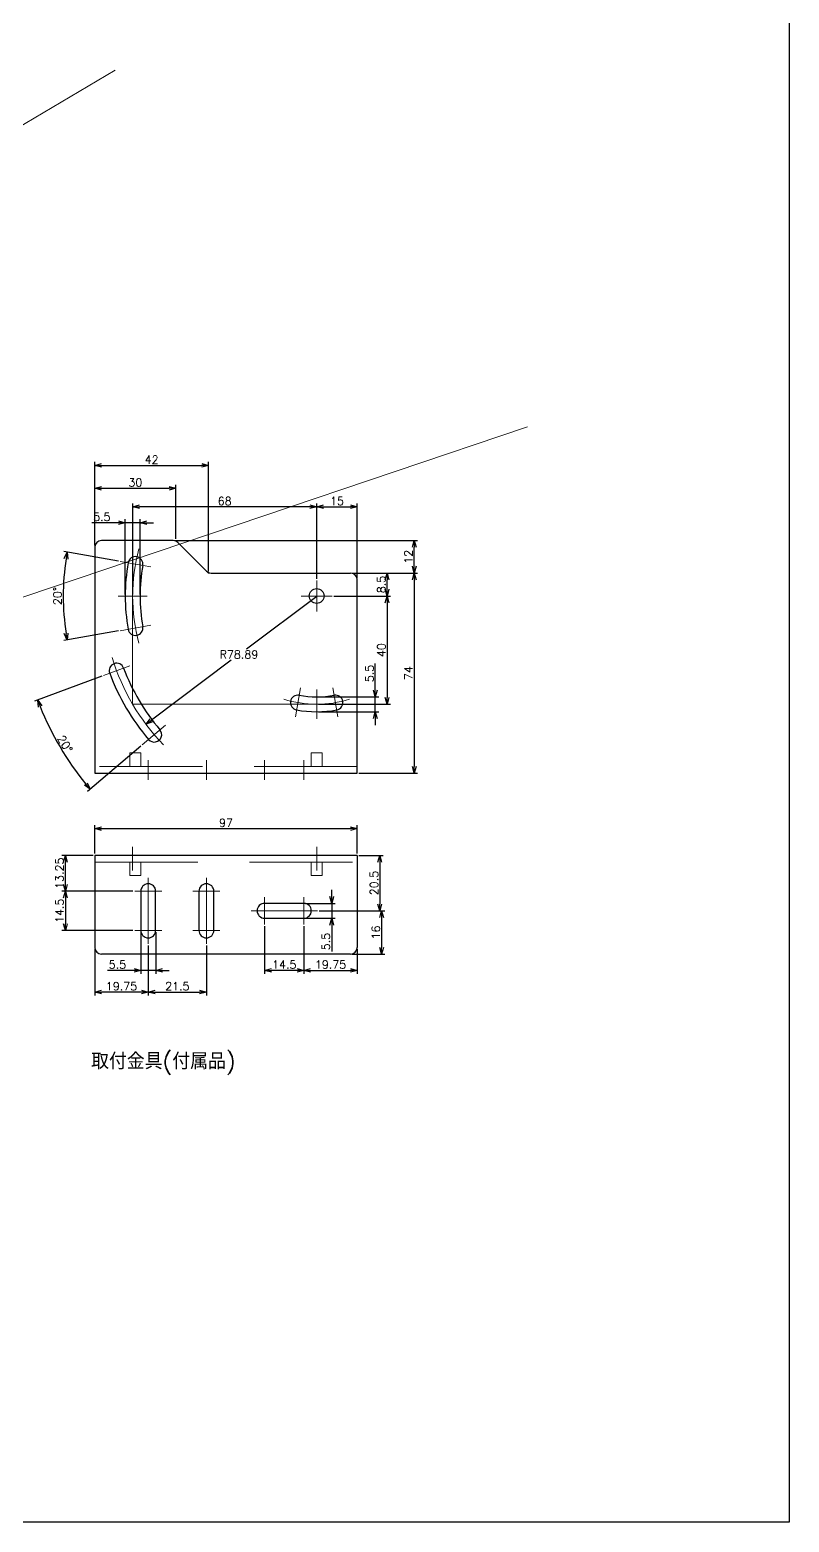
# Model space of a CAD drawing. Header units: millimetres. Extents: x -16130 to 36813, y -8099 to 27484.
# Drawn here: x 8267 to 8547, y -5379 to -4827 of the extents above; entities that cross this region are included whole.
import ezdxf

# ---------------------------------------------------------------- set-up
doc = ezdxf.new("R2010")
doc.units = ezdxf.units.MM
doc.header["$LTSCALE"] = 6
doc.header["$PDMODE"] = 99
doc.header["$PDSIZE"] = 1
doc.linetypes.add('CENTER2', pattern=[28.575, 19.05, -3.175, 3.175, -3.175])
doc.linetypes.add('HIDDEN', pattern=[9.525, 6.35, -3.175])
for name, color, linetype, lineweight in [('04_HIDDEN', 2, 'HIDDEN', 13), ('05_CENTER', 4, 'CENTER2', 13), ('08_DIM', 3, 'Continuous', 13)]:
    doc.layers.add(name, color=color, linetype=linetype, lineweight=lineweight)
doc.layers.add('10_DRAFT', color=8, linetype='Continuous', lineweight=0, plot=False)
doc.styles.add('KSS_TXT', font='txt.shx', dxfattribs={"bigfont": 'extfont2.shx'})
doc.dimstyles.new('KSS_DIM', dxfattribs={"dimtxt": 3, "dimasz": 2.5, "dimexe": 1.25, "dimexo": 0.625, "dimtad": 1, "dimdsep": 46, "dimtxsty": 'KSS_TXT', "dimblk": 'OPEN30', "dimcen": 0, "dimazin": 2, "dimtfac": 0.75, "dimtmove": 0, "dimatfit": 3, "dimldrblk": 'OPEN30', "dimfxl": 1, "dimtolj": 1, "dimarcsym": 0})
doc.dimstyles.new('KSS_DIM$4', dxfattribs={"dimtxt": 3, "dimasz": 2.5, "dimexe": 1.25, "dimexo": 0.625, "dimtad": 1, "dimtih": 1, "dimtoh": 1, "dimdsep": 46, "dimtxsty": 'KSS_TXT', "dimblk": 'OPEN30', "dimcen": 0, "dimse1": 1, "dimazin": 2, "dimtfac": 0.75, "dimtofl": 0, "dimtmove": 0, "dimatfit": 3, "dimldrblk": 'OPEN30', "dimfxl": 1, "dimtolj": 1, "dimarcsym": 0})

# ---------------------------------------------------------------- blocks, each defined once
blk = doc.blocks.new('_Open30')
at = {"color": 0, "linetype": 'ByBlock', "lineweight": -2}
for p, q in [((-1, 0.27), (0, 0)), ((0, 0), (-1, -0.27)), ((0, 0), (-1, 0))]:
    blk.add_line(p, q, dxfattribs=at)
blk = doc.blocks.new('*D2929')
at = {"layer": '08_DIM', "color": 0, "lineweight": -2, "transparency": 16777216}
for p, q in [((8290.04, -5132.23), (8278.55, -5132.23)), ((8279.8, -5142.98), (8279.8, -5134.73)), ((8304.79, -5145.48), (8278.55, -5145.48))]:
    blk.add_line(p, q, dxfattribs=at)
at = {"layer": 'Defpoints', "color": 0, "transparency": 16777216}
for p in [(8279.8, -5132.23), (8290.67, -5132.23), (8305.42, -5145.48)]:
    blk.add_point(p, dxfattribs=at)
at = {"layer": '08_DIM', "color": 0, "lineweight": -2, "transparency": 16777216, "xscale": 2.5, "yscale": 2.5, "zscale": 2.5}
for p, rotation in [((8279.8, -5132.23), 90), ((8279.8, -5145.48), 270)]:
    blk.add_blockref('_Open30', p, dxfattribs=dict(at, rotation=rotation))
at = {"layer": '08_DIM', "color": 0, "transparency": 16777216, "insert": (8277.67, -5138.85), "char_height": 3, "attachment_point": 5, "rotation": 90, "style": 'KSS_TXT'}
blk.add_mtext('\\A1;13.25', dxfattribs=at)
blk = doc.blocks.new('*D2930')
at = {"layer": '08_DIM', "color": 0, "lineweight": -2, "transparency": 16777216}
for p, q in [((8304.79, -5145.48), (8278.55, -5145.48)), ((8279.8, -5147.98), (8279.8, -5157.48)), ((8304.79, -5159.98), (8278.55, -5159.98))]:
    blk.add_line(p, q, dxfattribs=at)
at = {"layer": 'Defpoints', "color": 0, "transparency": 16777216}
for p in [(8305.42, -5145.48), (8279.8, -5159.98), (8305.42, -5159.98)]:
    blk.add_point(p, dxfattribs=at)
at = {"layer": '08_DIM', "color": 0, "lineweight": -2, "transparency": 16777216, "xscale": 2.5, "yscale": 2.5, "zscale": 2.5}
for p, rotation in [((8279.8, -5145.48), 90), ((8279.8, -5159.98), 270)]:
    blk.add_blockref('_Open30', p, dxfattribs=dict(at, rotation=rotation))
at = {"layer": '08_DIM', "color": 0, "transparency": 16777216, "insert": (8277.67, -5152.73), "char_height": 3, "attachment_point": 5, "rotation": 90, "style": 'KSS_TXT'}
blk.add_mtext('\\A1;14.5', dxfattribs=at)
blk = doc.blocks.new('*D2931')
at = {"layer": '08_DIM', "color": 0, "lineweight": -2, "transparency": 16777216}
for p, q in [((8307.67, -5160.6), (8307.67, -5175.98)), ((8313.17, -5160.6), (8313.17, -5175.98)), ((8305.17, -5174.73), (8295.39, -5174.73)), ((8313.17, -5174.73), (8307.67, -5174.73)), ((8315.67, -5174.73), (8318.17, -5174.73))]:
    blk.add_line(p, q, dxfattribs=at)
at = {"layer": 'Defpoints', "color": 0, "transparency": 16777216}
for p in [(8307.67, -5159.98), (8313.17, -5159.98), (8307.67, -5174.73)]:
    blk.add_point(p, dxfattribs=at)
at = {"layer": '08_DIM', "color": 0, "lineweight": -2, "transparency": 16777216, "xscale": 2.5, "yscale": 2.5, "zscale": 2.5}
blk.add_blockref('_Open30', (8307.67, -5174.73), dxfattribs=at)
at = {"layer": '08_DIM', "color": 0, "lineweight": -2, "transparency": 16777216, "xscale": 2.5, "yscale": 2.5, "zscale": 2.5, "rotation": 180}
blk.add_blockref('_Open30', (8313.17, -5174.73), dxfattribs=at)
at = {"layer": '08_DIM', "color": 0, "transparency": 16777216, "insert": (8299.03, -5172.6), "char_height": 3, "attachment_point": 5, "style": 'KSS_TXT'}
blk.add_mtext('\\A1;5.5', dxfattribs=at)
blk = doc.blocks.new('*D2932')
at = {"layer": '08_DIM', "color": 0, "lineweight": -2, "transparency": 16777216}
for p, q in [((8290.67, -5166.85), (8290.67, -5183.99)), ((8310.42, -5165.6), (8310.42, -5183.99)), ((8307.92, -5182.74), (8293.17, -5182.74))]:
    blk.add_line(p, q, dxfattribs=at)
at = {"layer": 'Defpoints', "color": 0, "transparency": 16777216}
for p in [(8290.67, -5166.23), (8310.42, -5164.98), (8290.67, -5182.74)]:
    blk.add_point(p, dxfattribs=at)
at = {"layer": '08_DIM', "color": 0, "lineweight": -2, "transparency": 16777216, "xscale": 2.5, "yscale": 2.5, "zscale": 2.5, "rotation": 180}
blk.add_blockref('_Open30', (8290.67, -5182.74), dxfattribs=at)
at = {"layer": '08_DIM', "color": 0, "lineweight": -2, "transparency": 16777216, "xscale": 2.5, "yscale": 2.5, "zscale": 2.5}
blk.add_blockref('_Open30', (8310.42, -5182.74), dxfattribs=at)
at = {"layer": '08_DIM', "color": 0, "transparency": 16777216, "insert": (8300.54, -5180.61), "char_height": 3, "attachment_point": 5, "style": 'KSS_TXT'}
blk.add_mtext('\\A1;19.75', dxfattribs=at)
blk = doc.blocks.new('*D2933')
at = {"layer": '08_DIM', "color": 0, "lineweight": -2, "transparency": 16777216}
for p, q in [((8310.42, -5165.6), (8310.42, -5183.99)), ((8331.92, -5165.6), (8331.92, -5183.99)), ((8312.92, -5182.74), (8329.42, -5182.74))]:
    blk.add_line(p, q, dxfattribs=at)
at = {"layer": 'Defpoints', "color": 0, "transparency": 16777216}
for p in [(8310.42, -5164.98), (8331.92, -5164.98), (8331.92, -5182.74)]:
    blk.add_point(p, dxfattribs=at)
at = {"layer": '08_DIM', "color": 0, "lineweight": -2, "transparency": 16777216, "xscale": 2.5, "yscale": 2.5, "zscale": 2.5, "rotation": 180}
blk.add_blockref('_Open30', (8310.42, -5182.74), dxfattribs=at)
at = {"layer": '08_DIM', "color": 0, "lineweight": -2, "transparency": 16777216, "xscale": 2.5, "yscale": 2.5, "zscale": 2.5}
blk.add_blockref('_Open30', (8331.92, -5182.74), dxfattribs=at)
at = {"layer": '08_DIM', "color": 0, "transparency": 16777216, "insert": (8321.17, -5180.61), "char_height": 3, "attachment_point": 5, "style": 'KSS_TXT'}
blk.add_mtext('\\A1;21.5', dxfattribs=at)
blk = doc.blocks.new('*D2934')
at = {"layer": '08_DIM', "color": 0, "lineweight": -2, "transparency": 16777216}
for p, q in [((8353.42, -5158.35), (8353.42, -5175.98)), ((8367.92, -5158.35), (8367.92, -5175.98)), ((8365.42, -5174.73), (8355.92, -5174.73))]:
    blk.add_line(p, q, dxfattribs=at)
at = {"layer": 'Defpoints', "color": 0, "transparency": 16777216}
for p in [(8353.42, -5157.73), (8367.92, -5157.73), (8353.42, -5174.73)]:
    blk.add_point(p, dxfattribs=at)
at = {"layer": '08_DIM', "color": 0, "lineweight": -2, "transparency": 16777216, "xscale": 2.5, "yscale": 2.5, "zscale": 2.5, "rotation": 180}
blk.add_blockref('_Open30', (8353.42, -5174.73), dxfattribs=at)
at = {"layer": '08_DIM', "color": 0, "lineweight": -2, "transparency": 16777216, "xscale": 2.5, "yscale": 2.5, "zscale": 2.5}
blk.add_blockref('_Open30', (8367.92, -5174.73), dxfattribs=at)
at = {"layer": '08_DIM', "color": 0, "transparency": 16777216, "insert": (8360.67, -5172.6), "char_height": 3, "attachment_point": 5, "style": 'KSS_TXT'}
blk.add_mtext('\\A1;14.5', dxfattribs=at)
blk = doc.blocks.new('*D2935')
at = {"layer": '08_DIM', "color": 0, "lineweight": -2, "transparency": 16777216}
for p, q in [((8367.92, -5158.35), (8367.92, -5175.98)), ((8387.67, -5166.85), (8387.67, -5175.98)), ((8370.42, -5174.73), (8385.17, -5174.73))]:
    blk.add_line(p, q, dxfattribs=at)
at = {"layer": 'Defpoints', "color": 0, "transparency": 16777216}
for p in [(8367.92, -5157.73), (8387.67, -5166.23), (8387.67, -5174.73)]:
    blk.add_point(p, dxfattribs=at)
at = {"layer": '08_DIM', "color": 0, "lineweight": -2, "transparency": 16777216, "xscale": 2.5, "yscale": 2.5, "zscale": 2.5, "rotation": 180}
blk.add_blockref('_Open30', (8367.92, -5174.73), dxfattribs=at)
at = {"layer": '08_DIM', "color": 0, "lineweight": -2, "transparency": 16777216, "xscale": 2.5, "yscale": 2.5, "zscale": 2.5}
blk.add_blockref('_Open30', (8387.67, -5174.73), dxfattribs=at)
at = {"layer": '08_DIM', "color": 0, "transparency": 16777216, "insert": (8377.79, -5172.6), "char_height": 3, "attachment_point": 5, "style": 'KSS_TXT'}
blk.add_mtext('\\A1;19.75', dxfattribs=at)
blk = doc.blocks.new('*D2936')
at = {"layer": '08_DIM', "color": 0, "lineweight": -2, "transparency": 16777216}
for p, q in [((8373.54, -5152.73), (8397.9, -5152.73)), ((8396.65, -5155.23), (8396.65, -5166.23)), ((8385.79, -5168.73), (8397.9, -5168.73))]:
    blk.add_line(p, q, dxfattribs=at)
at = {"layer": 'Defpoints', "color": 0, "transparency": 16777216}
for p in [(8372.92, -5152.73), (8385.17, -5168.73), (8396.65, -5168.73)]:
    blk.add_point(p, dxfattribs=at)
at = {"layer": '08_DIM', "color": 0, "lineweight": -2, "transparency": 16777216, "xscale": 2.5, "yscale": 2.5, "zscale": 2.5}
for p, rotation in [((8396.65, -5152.73), 90), ((8396.65, -5168.73), 270)]:
    blk.add_blockref('_Open30', p, dxfattribs=dict(at, rotation=rotation))
at = {"layer": '08_DIM', "color": 0, "transparency": 16777216, "insert": (8394.53, -5160.73), "char_height": 3, "attachment_point": 5, "rotation": 90, "style": 'KSS_TXT'}
blk.add_mtext('\\A1;16', dxfattribs=at)
blk = doc.blocks.new('*D2937')
at = {"layer": '08_DIM', "color": 0, "lineweight": -2, "transparency": 16777216}
for p, q in [((8388.29, -5132.23), (8397.23, -5132.23)), ((8395.98, -5134.73), (8395.98, -5150.23)), ((8373.54, -5152.73), (8397.23, -5152.73))]:
    blk.add_line(p, q, dxfattribs=at)
at = {"layer": 'Defpoints', "color": 0, "transparency": 16777216}
for p in [(8387.67, -5132.23), (8372.92, -5152.73), (8395.98, -5152.73)]:
    blk.add_point(p, dxfattribs=at)
at = {"layer": '08_DIM', "color": 0, "lineweight": -2, "transparency": 16777216, "xscale": 2.5, "yscale": 2.5, "zscale": 2.5}
for p, rotation in [((8395.98, -5132.23), 90), ((8395.98, -5152.73), 270)]:
    blk.add_blockref('_Open30', p, dxfattribs=dict(at, rotation=rotation))
at = {"layer": '08_DIM', "color": 0, "transparency": 16777216, "insert": (8393.85, -5142.48), "char_height": 3, "attachment_point": 5, "rotation": 90, "style": 'KSS_TXT'}
blk.add_mtext('\\A1;20.5', dxfattribs=at)
blk = doc.blocks.new('*D2941')
at = {"layer": '08_DIM', "color": 0, "lineweight": -2, "transparency": 16777216}
for p, q in [((8372.67, -5030.03), (8372.67, -5002.18)), ((8375.17, -5003.43), (8385.17, -5003.43)), ((8387.67, -5029.78), (8387.67, -5002.18))]:
    blk.add_line(p, q, dxfattribs=at)
at = {"layer": 'Defpoints', "color": 0, "transparency": 16777216}
for p in [(8387.67, -5003.43), (8372.67, -5030.65), (8387.67, -5030.4)]:
    blk.add_point(p, dxfattribs=at)
at = {"layer": '08_DIM', "color": 0, "lineweight": -2, "transparency": 16777216, "xscale": 2.5, "yscale": 2.5, "zscale": 2.5, "rotation": 180}
blk.add_blockref('_Open30', (8372.67, -5003.43), dxfattribs=at)
at = {"layer": '08_DIM', "color": 0, "lineweight": -2, "transparency": 16777216, "xscale": 2.5, "yscale": 2.5, "zscale": 2.5}
blk.add_blockref('_Open30', (8387.67, -5003.43), dxfattribs=at)
at = {"layer": '08_DIM', "color": 0, "transparency": 16777216, "insert": (8380.17, -5001.3), "char_height": 3, "attachment_point": 5, "style": 'KSS_TXT'}
blk.add_mtext('\\A1;15', dxfattribs=at)
blk = doc.blocks.new('*D2942')
at = {"layer": '08_DIM', "color": 0, "lineweight": -2, "transparency": 16777216}
for p, q in [((8385.79, -5027.9), (8399.94, -5027.9)), ((8398.69, -5033.9), (8398.69, -5030.4)), ((8379.04, -5036.4), (8399.94, -5036.4))]:
    blk.add_line(p, q, dxfattribs=at)
at = {"layer": 'Defpoints', "color": 0, "transparency": 16777216}
for p in [(8385.17, -5027.9), (8398.69, -5027.9), (8378.42, -5036.4)]:
    blk.add_point(p, dxfattribs=at)
at = {"layer": '08_DIM', "color": 0, "lineweight": -2, "transparency": 16777216, "xscale": 2.5, "yscale": 2.5, "zscale": 2.5}
for p, rotation in [((8398.69, -5027.9), 90), ((8398.69, -5036.4), 270)]:
    blk.add_blockref('_Open30', p, dxfattribs=dict(at, rotation=rotation))
at = {"layer": '08_DIM', "color": 0, "transparency": 16777216, "insert": (8396.56, -5032.15), "char_height": 3, "attachment_point": 5, "rotation": 90, "style": 'KSS_TXT'}
blk.add_mtext('\\A1;8.5', dxfattribs=at)
blk = doc.blocks.new('*D2943')
at = {"layer": '08_DIM', "color": 0, "lineweight": -2, "transparency": 16777216}
for p, q in [((8304.67, -5035.78), (8304.67, -5002.18)), ((8370.17, -5003.43), (8307.17, -5003.43)), ((8372.67, -5030.03), (8372.67, -5002.18))]:
    blk.add_line(p, q, dxfattribs=at)
at = {"layer": 'Defpoints', "color": 0, "transparency": 16777216}
for p in [(8304.67, -5003.43), (8372.67, -5030.65), (8304.67, -5036.4)]:
    blk.add_point(p, dxfattribs=at)
at = {"layer": '08_DIM', "color": 0, "lineweight": -2, "transparency": 16777216, "xscale": 2.5, "yscale": 2.5, "zscale": 2.5, "rotation": 180}
blk.add_blockref('_Open30', (8304.67, -5003.43), dxfattribs=at)
at = {"layer": '08_DIM', "color": 0, "lineweight": -2, "transparency": 16777216, "xscale": 2.5, "yscale": 2.5, "zscale": 2.5}
blk.add_blockref('_Open30', (8372.67, -5003.43), dxfattribs=at)
at = {"layer": '08_DIM', "color": 0, "transparency": 16777216, "insert": (8338.67, -5001.3), "char_height": 3, "attachment_point": 5, "style": 'KSS_TXT'}
blk.add_mtext('\\A1;68', dxfattribs=at)
blk = doc.blocks.new('*D2944')
at = {"layer": '08_DIM', "color": 0, "lineweight": -2, "transparency": 16777216}
for p, q in [((8379.04, -5036.4), (8399.94, -5036.4)), ((8398.69, -5038.9), (8398.69, -5073.9)), ((8373.29, -5076.4), (8399.94, -5076.4))]:
    blk.add_line(p, q, dxfattribs=at)
at = {"layer": 'Defpoints', "color": 0, "transparency": 16777216}
for p in [(8378.42, -5036.4), (8372.67, -5076.4), (8398.69, -5076.4)]:
    blk.add_point(p, dxfattribs=at)
at = {"layer": '08_DIM', "color": 0, "lineweight": -2, "transparency": 16777216, "xscale": 2.5, "yscale": 2.5, "zscale": 2.5}
for p, rotation in [((8398.69, -5036.4), 90), ((8398.69, -5076.4), 270)]:
    blk.add_blockref('_Open30', p, dxfattribs=dict(at, rotation=rotation))
at = {"layer": '08_DIM', "color": 0, "transparency": 16777216, "insert": (8396.56, -5056.4), "char_height": 3, "attachment_point": 5, "rotation": 90, "style": 'KSS_TXT'}
blk.add_mtext('\\A1;40', dxfattribs=at)
blk = doc.blocks.new('*D2945')
at = {"layer": '08_DIM', "color": 0, "lineweight": -2, "transparency": 16777216}
for p, q in [((8385.79, -5027.9), (8409.95, -5027.9)), ((8408.7, -5030.4), (8408.7, -5099.4)), ((8388.29, -5101.9), (8409.95, -5101.9))]:
    blk.add_line(p, q, dxfattribs=at)
at = {"layer": 'Defpoints', "color": 0, "transparency": 16777216}
for p in [(8385.17, -5027.9), (8387.67, -5101.9), (8408.7, -5101.9)]:
    blk.add_point(p, dxfattribs=at)
at = {"layer": '08_DIM', "color": 0, "lineweight": -2, "transparency": 16777216, "xscale": 2.5, "yscale": 2.5, "zscale": 2.5}
for p, rotation in [((8408.7, -5027.9), 90), ((8408.7, -5101.9), 270)]:
    blk.add_blockref('_Open30', p, dxfattribs=dict(at, rotation=rotation))
at = {"layer": '08_DIM', "color": 0, "transparency": 16777216, "insert": (8406.58, -5064.9), "char_height": 3, "attachment_point": 5, "rotation": 90, "style": 'KSS_TXT'}
blk.add_mtext('\\A1;74', dxfattribs=at)
blk = doc.blocks.new('*D2946')
at = {"layer": '08_DIM', "color": 0, "lineweight": -2, "transparency": 16777216}
for p, q in [((8320.25, -5015.9), (8409.95, -5015.9)), ((8408.7, -5025.4), (8408.7, -5018.4)), ((8385.79, -5027.9), (8409.95, -5027.9))]:
    blk.add_line(p, q, dxfattribs=at)
at = {"layer": 'Defpoints', "color": 0, "transparency": 16777216}
for p in [(8319.63, -5015.9), (8408.7, -5015.9), (8385.17, -5027.9)]:
    blk.add_point(p, dxfattribs=at)
at = {"layer": '08_DIM', "color": 0, "lineweight": -2, "transparency": 16777216, "xscale": 2.5, "yscale": 2.5, "zscale": 2.5}
for p, rotation in [((8408.7, -5015.9), 90), ((8408.7, -5027.9), 270)]:
    blk.add_blockref('_Open30', p, dxfattribs=dict(at, rotation=rotation))
at = {"layer": '08_DIM', "color": 0, "transparency": 16777216, "insert": (8406.58, -5021.9), "char_height": 3, "attachment_point": 5, "rotation": 90, "style": 'KSS_TXT'}
blk.add_mtext('\\A1;12', dxfattribs=at)
blk = doc.blocks.new('*D2947')
at = {"layer": '08_DIM', "color": 0, "lineweight": -2, "transparency": 16777216}
for p, q in [((8299.42, -5009.3), (8289.64, -5009.3)), ((8301.92, -5035.78), (8301.92, -5008.05)), ((8307.42, -5009.3), (8301.92, -5009.3)), ((8307.42, -5035.78), (8307.42, -5008.05)), ((8309.92, -5009.3), (8312.42, -5009.3))]:
    blk.add_line(p, q, dxfattribs=at)
at = {"layer": 'Defpoints', "color": 0, "transparency": 16777216}
for p in [(8301.92, -5009.3), (8301.92, -5036.4), (8307.42, -5036.4)]:
    blk.add_point(p, dxfattribs=at)
at = {"layer": '08_DIM', "color": 0, "lineweight": -2, "transparency": 16777216, "xscale": 2.5, "yscale": 2.5, "zscale": 2.5}
blk.add_blockref('_Open30', (8301.92, -5009.3), dxfattribs=at)
at = {"layer": '08_DIM', "color": 0, "lineweight": -2, "transparency": 16777216, "xscale": 2.5, "yscale": 2.5, "zscale": 2.5, "rotation": 180}
blk.add_blockref('_Open30', (8307.42, -5009.3), dxfattribs=at)
at = {"layer": '08_DIM', "color": 0, "transparency": 16777216, "insert": (8293.28, -5007.17), "char_height": 3, "attachment_point": 5, "style": 'KSS_TXT'}
blk.add_mtext('\\A1;5.5', dxfattribs=at)
blk = doc.blocks.new('*D2948')
at = {"layer": '08_DIM', "color": 0, "lineweight": -2, "transparency": 16777216}
for p, q in [((8394.32, -5071.15), (8394.32, -5061.38)), ((8373.29, -5073.65), (8395.57, -5073.65)), ((8394.32, -5079.15), (8394.32, -5073.65)), ((8373.29, -5079.15), (8395.57, -5079.15)), ((8394.32, -5081.65), (8394.32, -5084.15))]:
    blk.add_line(p, q, dxfattribs=at)
at = {"layer": 'Defpoints', "color": 0, "transparency": 16777216}
for p in [(8372.67, -5073.65), (8394.32, -5073.65), (8372.67, -5079.15)]:
    blk.add_point(p, dxfattribs=at)
at = {"layer": '08_DIM', "color": 0, "lineweight": -2, "transparency": 16777216, "xscale": 2.5, "yscale": 2.5, "zscale": 2.5}
for p, rotation in [((8394.32, -5073.65), 270), ((8394.32, -5079.15), 90)]:
    blk.add_blockref('_Open30', p, dxfattribs=dict(at, rotation=rotation))
at = {"layer": '08_DIM', "color": 0, "transparency": 16777216, "insert": (8392.19, -5065.02), "char_height": 3, "attachment_point": 5, "rotation": 90, "style": 'KSS_TXT'}
blk.add_mtext('\\A1;5.5', dxfattribs=at)
blk = doc.blocks.new('*D2949')
at = {"layer": '08_DIM', "color": 0, "lineweight": -2, "transparency": 16777216}
for p, q in [((8299.42, -5023.49), (8279.21, -5019.92)), ((8299.42, -5049.32), (8279.21, -5052.88))]:
    blk.add_line(p, q, dxfattribs=at)
blk.add_arc((8372.67, -5036.4), 93.65, 171.5295, 188.4705, dxfattribs=at)
at = {"layer": 'Defpoints', "color": 0, "transparency": 16777216}
for p in [(8300.04, -5023.6), (8311.36, -5025.59), (8279.17, -5030.96), (8300.04, -5049.21), (8311.36, -5047.21)]:
    blk.add_point(p, dxfattribs=at)
at = {"layer": '08_DIM', "color": 0, "lineweight": -2, "transparency": 16777216, "xscale": 2.5, "yscale": 2.5, "zscale": 2.5}
for p, rotation in [((8280.44, -5020.14), 80.76477122778736), ((8280.44, -5052.66), 279.2352287722126)]:
    blk.add_blockref('_Open30', p, dxfattribs=dict(at, rotation=rotation))
at = {"layer": '08_DIM', "color": 0, "transparency": 16777216, "insert": (8276.89, -5036.4), "char_height": 3, "attachment_point": 5, "rotation": 90, "style": 'KSS_TXT'}
blk.add_mtext('\\A1;20%%d', dxfattribs=at)
blk = doc.blocks.new('*D2950')
at = {"layer": '08_DIM', "color": 0, "lineweight": -2, "transparency": 16777216}
for p, q in [((8293.33, -5066.01), (8268.41, -5075.31)), ((8307.66, -5091.85), (8288, -5108.62))]:
    blk.add_line(p, q, dxfattribs=at)
blk.add_arc((8372.67, -5036.4), 110.03, 201.7674, 219.1637, dxfattribs=at)
at = {"layer": 'Defpoints', "color": 0, "transparency": 16777216}
for p in [(8303.66, -5062.15), (8293.92, -5065.79), (8316.78, -5084.07), (8274.74, -5086.58), (8308.14, -5091.45)]:
    blk.add_point(p, dxfattribs=at)
at = {"layer": '08_DIM', "color": 0, "lineweight": -2, "transparency": 16777216, "xscale": 2.5, "yscale": 2.5, "zscale": 2.5}
for p, rotation in [((8269.58, -5074.87), 111.1164720108298), ((8288.96, -5107.81), 309.8146178280428)]:
    blk.add_blockref('_Open30', p, dxfattribs=dict(at, rotation=rotation))
at = {"layer": '08_DIM', "color": 0, "transparency": 16777216, "insert": (8279.66, -5091.11), "char_height": 3, "attachment_point": 5, "rotation": 300.4655, "style": 'KSS_TXT'}
blk.add_mtext('\\A1;20%%d', dxfattribs=at)
blk = doc.blocks.new('*D2951')
at = {"layer": '08_DIM', "color": 0, "lineweight": -2, "transparency": 16777216}
for p, q in [((8290.67, -5017.78), (8290.67, -4995.31)), ((8320.67, -5015.28), (8320.67, -4995.31)), ((8293.17, -4996.56), (8318.17, -4996.56))]:
    blk.add_line(p, q, dxfattribs=at)
at = {"layer": 'Defpoints', "color": 0, "transparency": 16777216}
for p in [(8320.67, -4996.56), (8290.67, -5018.4), (8320.67, -5015.9)]:
    blk.add_point(p, dxfattribs=at)
at = {"layer": '08_DIM', "color": 0, "lineweight": -2, "transparency": 16777216, "xscale": 2.5, "yscale": 2.5, "zscale": 2.5, "rotation": 180}
blk.add_blockref('_Open30', (8290.67, -4996.56), dxfattribs=at)
at = {"layer": '08_DIM', "color": 0, "lineweight": -2, "transparency": 16777216, "xscale": 2.5, "yscale": 2.5, "zscale": 2.5}
blk.add_blockref('_Open30', (8320.67, -4996.56), dxfattribs=at)
at = {"layer": '08_DIM', "color": 0, "transparency": 16777216, "insert": (8305.67, -4994.44), "char_height": 3, "attachment_point": 5, "style": 'KSS_TXT'}
blk.add_mtext('\\A1;30', dxfattribs=at)
blk = doc.blocks.new('*D2952')
at = {"layer": '08_DIM', "color": 0, "lineweight": -2, "transparency": 16777216}
for p, q in [((8290.67, -5017.78), (8290.67, -4986.86)), ((8293.17, -4988.11), (8330.17, -4988.11)), ((8332.67, -5027.28), (8332.67, -4986.86))]:
    blk.add_line(p, q, dxfattribs=at)
at = {"layer": 'Defpoints', "color": 0, "transparency": 16777216}
for p in [(8332.67, -4988.11), (8290.67, -5018.4), (8332.67, -5027.9)]:
    blk.add_point(p, dxfattribs=at)
at = {"layer": '08_DIM', "color": 0, "lineweight": -2, "transparency": 16777216, "xscale": 2.5, "yscale": 2.5, "zscale": 2.5, "rotation": 180}
blk.add_blockref('_Open30', (8290.67, -4988.11), dxfattribs=at)
at = {"layer": '08_DIM', "color": 0, "lineweight": -2, "transparency": 16777216, "xscale": 2.5, "yscale": 2.5, "zscale": 2.5}
blk.add_blockref('_Open30', (8332.67, -4988.11), dxfattribs=at)
at = {"layer": '08_DIM', "color": 0, "transparency": 16777216, "insert": (8311.67, -4985.99), "char_height": 3, "attachment_point": 5, "style": 'KSS_TXT'}
blk.add_mtext('\\A1;42', dxfattribs=at)
blk = doc.blocks.new('*D2953')
at = {"layer": '08_DIM', "color": 0, "lineweight": -2, "transparency": 16777216}
for p, q in [((8346.76, -5055.87), (8372.67, -5036.4)), ((8341.1, -5060.12), (8311.6, -5082.3))]:
    blk.add_line(p, q, dxfattribs=at)
at = {"layer": 'Defpoints', "color": 0, "transparency": 16777216}
for p in [(8372.67, -5036.4), (8309.6, -5083.8)]:
    blk.add_point(p, dxfattribs=at)
at = {"layer": '08_DIM', "color": 0, "lineweight": -2, "transparency": 16777216, "xscale": 2.5, "yscale": 2.5, "zscale": 2.5, "rotation": 216.9307847995483}
blk.add_blockref('_Open30', (8309.6, -5083.8), dxfattribs=at)
at = {"layer": '08_DIM', "color": 0, "transparency": 16777216, "insert": (8343.93, -5058), "char_height": 3, "attachment_point": 5, "style": 'KSS_TXT'}
blk.add_mtext('\\A1;R78.89', dxfattribs=at)
blk = doc.blocks.new('FT-S1e_1_1')
at = {"color": 0}
for p, q in [((-82, 0), (-82, -34)), ((15, 0), (-82, 0)), ((-82, 0), (-82, -34)), ((15, 0), (-82, 0)), ((15, 0), (15, -34)), ((15, 0), (15, -34)), ((-65, -13.25), (-65, -27.75)), ((-65, -13.25), (-65, -27.75)), ((-59.5, -27.75), (-59.5, -13.25)), ((-59.5, -27.75), (-59.5, -13.25)), ((-43.5, -13.25), (-43.5, -27.75)), ((-43.5, -13.25), (-43.5, -27.75)), ((-38, -27.75), (-38, -13.25)), ((-38, -27.75), (-38, -13.25)), ((-4.75, -17.75), (-19.25, -17.75)), ((-4.75, -17.75), (-19.25, -17.75)), ((-19.25, -23.25), (-4.75, -23.25)), ((-19.25, -23.25), (-4.75, -23.25)), ((12.5, -36.5), (-79.5, -36.5)), ((12.5, -36.5), (-79.5, -36.5))]:
    blk.add_line(p, q, dxfattribs=at)
for centre, radius, start, end in [((-62.25, -13.25), 2.75, 0, 180), ((-62.25, -13.25), 2.75, 0, 180), ((-40.75, -13.25), 2.75, 0, 180), ((-40.75, -13.25), 2.75, 0, 180), ((-19.25, -20.5), 2.75, 90, 270), ((-19.25, -20.5), 2.75, 90, 270), ((-4.75, -20.5), 2.75, 270, 90), ((-4.75, -20.5), 2.75, 270, 90), ((-62.25, -27.75), 2.75, 180, 0), ((-62.25, -27.75), 2.75, 180, 0), ((-40.75, -27.75), 2.75, 180, 0), ((-40.75, -27.75), 2.75, 180, 0), ((-79.5, -34), 2.5, 180, 270), ((-79.5, -34), 2.5, 180, 270), ((12.5, -34), 2.5, 270, 0), ((12.5, -34), 2.5, 270, 0)]:
    blk.add_arc(centre, radius, start, end, dxfattribs=at)
at = {"layer": '04_HIDDEN', "color": 0}
for p, q in [((-82, -2.5), (15, -2.5)), ((-82, -2.5), (15, -2.5)), ((-69, -7.5), (-69, -2.5)), ((-69, -7.5), (-69, -2.5)), ((-65, -2.5), (-65, -7.5)), ((-65, -2.5), (-65, -7.5)), ((-2, -7.5), (-2, -2.5)), ((-2, -7.5), (-2, -2.5)), ((2, -2.5), (2, -7.5)), ((2, -2.5), (2, -7.5)), ((-69, -7.5), (-65, -7.5)), ((-69, -7.5), (-65, -7.5)), ((-2, -7.5), (2, -7.5)), ((-2, -7.5), (2, -7.5))]:
    blk.add_line(p, q, dxfattribs=at)
at = {"layer": '05_CENTER', "color": 0}
for p, q in [((-68, -5.61), (-68, 3.14)), ((0, -5.61), (0, 3.14)), ((-62.25, -8.25), (-62.25, -32.75)), ((-62.25, -8.25), (-62.25, -32.75)), ((-40.75, -8.25), (-40.75, -32.75)), ((-40.75, -8.25), (-40.75, -32.75)), ((-67.25, -13.25), (-57.25, -13.25)), ((-67.25, -13.25), (-57.25, -13.25)), ((-45.75, -13.25), (-35.75, -13.25)), ((-45.75, -13.25), (-35.75, -13.25)), ((-19.25, -15.5), (-19.25, -25.5)), ((-19.25, -15.5), (-19.25, -25.5)), ((-4.75, -15.5), (-4.75, -25.5)), ((-4.75, -15.5), (-4.75, -25.5)), ((-24.25, -20.5), (0.25, -20.5)), ((-24.25, -20.5), (0.25, -20.5)), ((-67.25, -27.75), (-57.25, -27.75)), ((-67.25, -27.75), (-57.25, -27.75)), ((-45.75, -27.75), (-35.75, -27.75)), ((-45.75, -27.75), (-35.75, -27.75))]:
    blk.add_line(p, q, dxfattribs=at)
blk = doc.blocks.new('FT-S1f_1_1')
at = {"color": 0}
for p, q in [((-82, 18), (-82, -65.5)), ((-53.04, 20.5), (-79.5, 20.5)), ((-51.27, 19.77), (-40.73, 9.23)), ((-38.96, 8.5), (12.5, 8.5)), ((15, -65.5), (15, 6)), ((-82, -65.5), (15, -65.5))]:
    blk.add_line(p, q, dxfattribs=at)
blk.add_circle((0, 0), 2.75, dxfattribs=at)
for centre, radius, start, end in [((-79.5, 18), 2.5, 90, 180), ((-53.04, 18), 2.5, 45, 90), ((0, 0), 70.75, 170, 190), ((-66.97, 11.81), 2.75, 350, 170), ((0, 0), 65.25, 170, 190), ((-38.96, 11), 2.5, 225, 270), ((12.5, 6), 2.5, 0, 90), ((-66.97, -11.81), 2.75, 190, 10), ((-73.91, -27.58), 2.75, 20.4655, 200.4655), ((0, 0), 76.14, 200.4655, 220.4655), ((0, 0), 81.64, 200.4655, 220.4655), ((-6.95, -39.39), 2.75, 80, 260), ((0, 0), 37.25, 260, 280), ((6.95, -39.39), 2.75, 280, 100), ((0, 0), 42.75, 260, 280), ((-60.02, -51.2), 2.75, 220.4655, 40.4655)]:
    blk.add_arc(centre, radius, start, end, dxfattribs=at)
at = {"layer": '04_HIDDEN', "color": 0}
for p, q in [((-65, -58), (-69, -58)), ((-69, -63), (-69, -58)), ((-65, -58), (-65, -63)), ((2, -58), (-2, -58)), ((-2, -63), (-2, -58)), ((2, -58), (2, -63)), ((15, -63), (-82, -63))]:
    blk.add_line(p, q, dxfattribs=at)
at = {"layer": '05_CENTER', "color": 0}
for p, q in [((-61.3, 10.81), (-72.63, 12.81)), ((0, -5.75), (0, 5.75)), ((-62.7, 0), (-73.3, 0)), ((5.75, 0), (-5.75, 0)), ((-61.3, -10.81), (-72.63, -12.81)), ((-69, -25.75), (-78.75, -29.39)), ((-69, -25.75), (-78.75, -29.39)), ((-5.98, -33.9), (-7.87, -44.64)), ((0, -34.6), (0, -45.4)), ((5.98, -33.9), (7.87, -44.64)), ((-55.88, -47.67), (-64.53, -55.04)), ((-55.88, -47.67), (-64.53, -55.04)), ((-62.25, -60.62), (-62.25, -67.95)), ((-40.75, -60.62), (-40.75, -67.95)), ((-19.25, -60.62), (-19.25, -67.95)), ((-4.77, -60.62), (-4.77, -67.95))]:
    blk.add_line(p, q, dxfattribs=at)
for radius, start, end in [(68, 165.155, 194.845), (78.89, 196.7528, 224.1782), (78.89, 196.7528, 224.1782), (40, 252.3076, 287.5511), (40, 252.3076, 287.5511)]:
    blk.add_arc((0, 0), radius, start, end, dxfattribs=at)
at = {"layer": '10_DRAFT'}
for p, q in [((-53.04, 20.5), (-52, 20.5)), ((-52, 20.5), (-51.27, 19.77)), ((-40.73, 9.23), (-40, 8.5)), ((-40, 8.5), (-38.96, 8.5)), ((-68, 0), (-68, -40)), ((-68, -40), (0, -40))]:
    blk.add_line(p, q, dxfattribs=at)
blk = doc.blocks.new('*D2969')
at = {"layer": '08_DIM', "color": 0, "lineweight": -2, "transparency": 16777216}
for p, q in [((8378.21, -5147.48), (8378.21, -5144.98)), ((8368.54, -5149.98), (8379.46, -5149.98)), ((8378.21, -5149.98), (8378.21, -5155.48)), ((8368.54, -5155.48), (8379.46, -5155.48)), ((8378.21, -5157.98), (8378.21, -5167.75))]:
    blk.add_line(p, q, dxfattribs=at)
at = {"layer": 'Defpoints', "color": 0, "transparency": 16777216}
for p in [(8367.92, -5149.98), (8367.92, -5155.48), (8378.21, -5155.48)]:
    blk.add_point(p, dxfattribs=at)
at = {"layer": '08_DIM', "color": 0, "lineweight": -2, "transparency": 16777216, "xscale": 2.5, "yscale": 2.5, "zscale": 2.5}
for p, rotation in [((8378.21, -5149.98), 270), ((8378.21, -5155.48), 90)]:
    blk.add_blockref('_Open30', p, dxfattribs=dict(at, rotation=rotation))
at = {"layer": '08_DIM', "color": 0, "transparency": 16777216, "insert": (8376.08, -5164.11), "char_height": 3, "attachment_point": 5, "rotation": 90, "style": 'KSS_TXT'}
blk.add_mtext('\\A1;5.5', dxfattribs=at)
blk = doc.blocks.new('*D2975')
at = {"layer": '08_DIM', "color": 0, "lineweight": -2, "transparency": 16777216}
for p, q in [((8290.67, -5131.6), (8290.67, -5121.1)), ((8293.17, -5122.35), (8385.17, -5122.35)), ((8387.67, -5131.6), (8387.67, -5121.1))]:
    blk.add_line(p, q, dxfattribs=at)
at = {"layer": 'Defpoints', "color": 0, "transparency": 16777216}
for p in [(8387.67, -5122.35), (8290.67, -5132.23), (8387.67, -5132.23)]:
    blk.add_point(p, dxfattribs=at)
at = {"layer": '08_DIM', "color": 0, "lineweight": -2, "transparency": 16777216, "xscale": 2.5, "yscale": 2.5, "zscale": 2.5, "rotation": 180}
blk.add_blockref('_Open30', (8290.67, -5122.35), dxfattribs=at)
at = {"layer": '08_DIM', "color": 0, "lineweight": -2, "transparency": 16777216, "xscale": 2.5, "yscale": 2.5, "zscale": 2.5}
blk.add_blockref('_Open30', (8387.67, -5122.35), dxfattribs=at)
at = {"layer": '08_DIM', "color": 0, "transparency": 16777216, "insert": (8339.17, -5120.22), "char_height": 3, "attachment_point": 5, "style": 'KSS_TXT'}
blk.add_mtext('\\A1;97', dxfattribs=at)

msp = doc.modelspace()

# ---------------------------------------------------------------- linework, layer by layer
msp.add_lwpolyline([(7261.6316, -4201.56067), (8547.24267, -4201.56067), (8547.24267, -5378.64944), (7261.6316, -5378.64944)], close=True)
at = {"layer": '08_DIM'}
for p, q in [((8298.23367, -4842.10952), (8047.58027, -4990.12468)), ((8450.55783, -4973.84747), (7765.75725, -5205.07077))]:
    msp.add_line(p, q, dxfattribs=at)

# ---------------------------------------------------------------- block references
at = {"color": 4}
for name, p in [('FT-S1f_1_1', (8372.66528, -5036.40181, 0)), ('FT-S1e_1_1', (8372.66528, -5132.22895, 0))]:
    msp.add_blockref(name, p, dxfattribs=at)

# ---------------------------------------------------------------- texts
at = {"color": 0, "style": 'KSS_TXT'}
msp.add_text('取付金具(付属品)', height=6, dxfattribs=at).set_placement((8289.30939, -5211.28181, 0))

# ---------------------------------------------------------------- dimensions: what is measured, and where the dimension line sits
at = {"layer": '08_DIM'}
for base, p1, p2, picture, middle in [((8332.66528, -4988.11488), (8290.66528, -5018.40181, 0), (8332.66528, -5027.90181, 0), '*D2952', (8311.66528, -4985.98988)), ((8320.66528, -4996.56011), (8290.66528, -5018.40181, 0), (8320.66528, -5015.90181, 0), '*D2951', (8305.66528, -4994.43511)), ((8304.66528, -5003.4265), (8372.66528, -5030.65181, 0), (8304.66528, -5036.40181, 0), '*D2943', (8338.66528, -5001.3015)), ((8387.66528, -5003.4265), (8372.66528, -5030.65181, 0), (8387.66528, -5030.40181, 0), '*D2941', (8380.16528, -5001.29942)), ((8301.91528, -5009.29636), (8307.41528, -5036.40181, 0), (8301.91528, -5036.40181, 0), '*D2947', (8293.27986, -5007.16719)), ((8387.66528, -5122.34862), (8290.66528, -5132.22895, 0), (8387.66528, -5132.22895, 0), '*D2975', (8339.16528, -5120.22362)), ((8307.66528, -5174.73174), (8313.16528, -5159.97895, 0), (8307.66528, -5159.97895, 0), '*D2931', (8299.02986, -5172.60257)), ((8353.41528, -5174.73174), (8367.91528, -5157.72895, 0), (8353.41528, -5157.72895, 0), '*D2934', (8360.66528, -5172.60465)), ((8387.66528, -5174.73174), (8367.91528, -5157.72895, 0), (8387.66528, -5166.22895, 0), '*D2935', (8377.79028, -5172.60465)), ((8290.66528, -5182.73549), (8310.41528, -5164.97895, 0), (8290.66528, -5166.22895, 0), '*D2932', (8300.54028, -5180.60841)), ((8331.91528, -5182.73549), (8310.41528, -5164.97895, 0), (8331.91528, -5164.97895, 0), '*D2933', (8321.16528, -5180.60841))]:
    dim = msp.add_linear_dim(base=base, p1=p1, p2=p2, dimstyle='KSS_DIM', dxfattribs=at)
    dim.commit()
    dim.dimension.update_dxf_attribs({"geometry": picture, "text_midpoint": middle})
for base, p1, p2, picture, middle in [((8408.7007, -5015.90181), (8385.16528, -5027.90181, 0), (8319.62974, -5015.90181, 0), '*D2946', (8406.5757, -5021.90181)), ((8398.68765, -5027.90181), (8378.41528, -5036.40181, 0), (8385.16528, -5027.90181, 0), '*D2942', (8396.56057, -5032.15181)), ((8408.7007, -5101.90181), (8385.16528, -5027.90181, 0), (8387.66528, -5101.90181, 0), '*D2945', (8406.5757, -5064.90181)), ((8398.68765, -5076.40181), (8378.41528, -5036.40181, 0), (8372.66528, -5076.40181, 0), '*D2944', (8396.56265, -5056.40181)), ((8394.31508, -5073.65181), (8372.66528, -5079.15181, 0), (8372.66528, -5073.65181, 0), '*D2948', (8392.18592, -5065.01639)), ((8279.79624, -5132.22895), (8305.41528, -5145.47895, 0), (8290.66528, -5132.22895, 0), '*D2929', (8277.66916, -5138.85395)), ((8395.98151, -5152.72895), (8387.66528, -5132.22895, 0), (8372.91528, -5152.72895, 0), '*D2937', (8393.85443, -5142.47895)), ((8378.2099, -5155.47895), (8367.91528, -5149.97895, 0), (8367.91528, -5155.47895, 0), '*D2969', (8376.08074, -5164.11437)), ((8279.79624, -5159.97895), (8305.41528, -5145.47895, 0), (8305.41528, -5159.97895, 0), '*D2930', (8277.66916, -5152.72895)), ((8396.65138, -5168.72895), (8372.91528, -5152.72895, 0), (8385.16528, -5168.72895, 0), '*D2936', (8394.52638, -5160.72895))]:
    dim = msp.add_linear_dim(base=base, p1=p1, p2=p2, angle=90, dimstyle='KSS_DIM', dxfattribs=at)
    dim.commit()
    dim.dimension.update_dxf_attribs({"geometry": picture, "text_midpoint": middle})
for base, line1, line2, picture, middle in [((8279.17238, -5030.95647), ((8311.36099, -5025.59221, 0), (8300.0357, -5023.59526, 0)), ((8311.36099, -5047.21141, 0), (8300.0357, -5049.20836, 0)), '*D2949', (8276.88893, -5036.40181)), ((8274.74369, -5086.58031), ((8303.66315, -5062.15336, 0), (8293.91961, -5065.78965, 0)), ((8316.78361, -5084.07117, 0), (8308.13785, -5091.44636, 0)), '*D2950', (8279.65859, -5091.11163))]:
    dim = msp.add_angular_dim_2l(base=base, line1=line1, line2=line2, dimstyle='KSS_DIM', dxfattribs=at)
    dim.commit()
    dim.dimension.update_dxf_attribs({"geometry": picture, "text_midpoint": middle})
dim = msp.add_radius_dim(center=(8372.66528, -5036.40181, 0), mpoint=(8309.60175, -5083.80425, 0), dimstyle='KSS_DIM$4', override={"dimpost": 'R<>', "dimtix": 1, "dimatfit": 2}, dxfattribs=at)
dim.commit()
dim.dimension.update_dxf_attribs({"geometry": '*D2953', "text_midpoint": (8343.93142, -5057.99995, 0), "dimtype": 164})

doc.saveas('drawing.dxf')
